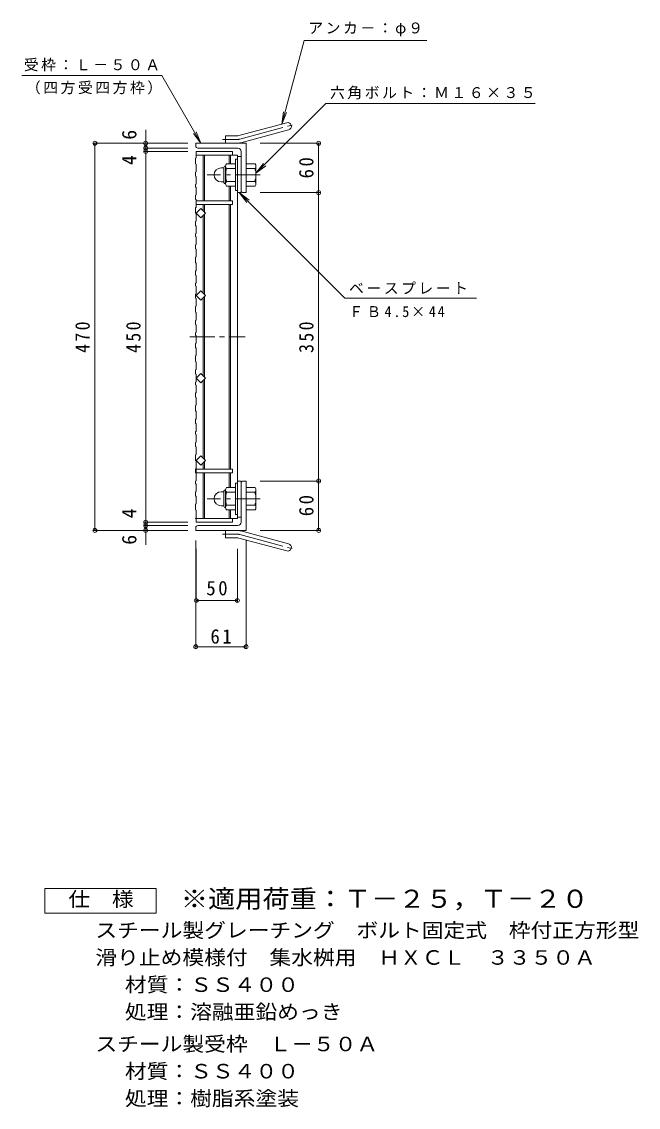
# Model space of a CAD drawing. Units: millimetres at full size, sheet at 1:6. Extents: x -850 to 1000, y -824 to 774.
# Drawn here: x 252 to 1000, y -641 to 676 of the extents above; entities that cross this region are included whole.
import ezdxf
from ezdxf.enums import TextEntityAlignment as Align

# ---------------------------------------------------------------- set-up
doc = ezdxf.new("R2010")
doc.units = ezdxf.units.MM
doc.header["$LTSCALE"] = 6
doc.header["$PDMODE"] = 32
doc.header["$PDSIZE"] = 4.8
doc.linetypes.add('CHAIN1', pattern=[8, 5, -1, 1, -1])
doc.linetypes.add('CHAIN2', pattern=[12, 9, -1, 1, -1])
for name, color, linetype, lineweight in [('E-1', 2, 'Continuous', 9), ('E-2', 3, 'Continuous', 9), ('E-4', 7, 'Continuous', 9), ('E-5', 7, 'Continuous', 9), ('F-5_F-5ﾚｲﾔ', 2, 'Continuous', 9)]:
    doc.layers.add(name, color=color, linetype=linetype, lineweight=lineweight)
doc.styles.add('ＭＳ ゴシック', font='')
doc.styles.get('ＭＳ ゴシック').set_extended_font_data('MS Gothic')

msp = doc.modelspace()

# ---------------------------------------------------------------- linework, layer by layer
at = {"layer": 'E-1'}
for p, q in [((515.272, 538.061), (573.463, 553.654)), ((517.602, 529.368), (575.793, 544.96)), ((524.128, 528.755), (463.128, 528.755)), ((463.128, 525.255), (463.128, 528.755)), ((499.128, 528.755), (499.128, 537.755)), ((512.943, 537.755), (499.128, 537.755)), ((524.128, 528.755), (524.128, 468.755)), ((514.128, 522.755), (465.628, 522.755)), ((518.128, 518.755), (518.128, 471.247)), ((499.128, 501.255), (499.328, 501.255)), ((499.328, 501.005), (499.328, 479.505)), ((511.328, 503.755), (500.366, 503.755)), ((511.328, 509.255), (511.328, 471.255)), ((513.628, 509.255), (511.328, 509.255)), ((524.128, 503.755), (535.089, 503.755)), ((536.328, 501.255), (536.128, 501.255)), ((536.128, 501.005), (536.128, 479.505)), ((493.818, 498.755), (497.328, 498.755)), ((497.328, 481.055), (497.328, 499.455)), ((511.328, 498.255), (500.366, 498.255)), ((524.128, 498.255), (535.09, 498.255)), ((493.828, 481.755), (497.328, 481.755)), ((499.128, 479.255), (499.328, 479.255)), ((511.328, 482.255), (500.366, 482.255)), ((511.328, 476.755), (500.366, 476.755)), ((524.128, 482.255), (535.09, 482.255)), ((524.128, 476.755), (535.089, 476.755)), ((536.328, 479.255), (536.128, 479.255)), ((513.628, 471.255), (511.328, 471.255)), ((520.628, 468.755), (524.128, 468.755)), ((520.628, 118.756), (524.128, 118.756)), ((524.128, 58.756), (524.128, 118.756)), ((493.828, 105.756), (497.328, 105.756)), ((497.328, 106.456), (497.328, 88.056)), ((499.128, 108.256), (499.328, 108.256)), ((499.328, 86.506), (499.328, 108.006)), ((511.328, 110.756), (500.366, 110.756)), ((511.328, 78.256), (511.328, 116.256)), ((513.628, 116.256), (511.328, 116.256)), ((518.128, 68.756), (518.128, 116.264)), ((524.128, 110.756), (535.089, 110.756)), ((536.328, 108.256), (536.128, 108.256)), ((536.128, 86.506), (536.128, 108.006)), ((511.328, 105.256), (500.366, 105.256)), ((524.128, 105.256), (535.09, 105.256)), ((493.818, 88.756), (497.328, 88.756)), ((499.128, 86.256), (499.328, 86.256)), ((511.328, 89.256), (500.366, 89.256)), ((511.328, 83.756), (500.366, 83.756)), ((524.128, 89.256), (535.09, 89.256)), ((524.128, 83.756), (535.089, 83.756)), ((536.328, 86.256), (536.128, 86.256)), ((513.628, 78.256), (511.328, 78.256)), ((463.128, 62.256), (463.128, 58.756)), ((524.128, 58.756), (463.128, 58.756)), ((514.128, 64.756), (465.628, 64.756)), ((499.128, 58.756), (499.128, 49.756)), ((517.602, 58.143), (575.793, 42.55)), ((512.943, 49.756), (499.128, 49.756)), ((515.272, 49.449), (573.463, 33.857))]:
    msp.add_line(p, q, dxfattribs=at)
at = {"layer": 'E-1', "linetype": 'CHAIN2'}
for p, q in [((516.437, 533.715), (581.604, 551.176)), ((512.943, 533.255), (495.323, 533.255)), ((512.943, 54.256), (495.323, 54.256)), ((516.437, 53.796), (581.604, 36.335))]:
    msp.add_line(p, q, dxfattribs=at)
at = {"layer": 'E-1', "linetype": 'CHAIN1'}
for p, q in [((541.245, 490.255), (477.026, 490.255)), ((541.245, 97.256), (477.026, 97.256))]:
    msp.add_line(p, q, dxfattribs=at)
at = {"layer": 'E-1'}
for centre, radius, start, end in [((574.628, 549.307), 4.5, 285.00014, 104.99991), ((512.943, 546.755), 9, 270, 285.00002), ((512.943, 546.755), 18, 270, 285), ((465.628, 525.255), 2.5, 180, 270), ((514.128, 518.755), 4, 0, 90), ((499.128, 499.455), 1.8, 90, 180), ((503.488, 501.005), 4.16, 138.61835, 221.37988), ((531.968, 501.005), 4.16, 318.62012, 41.38165), ((493.818, 490.265), 8.49, 90, 180), ((493.828, 490.255), 8.5, 180, 270), ((523.328, 490.255), 24, 160.52881, 199.47119), ((512.128, 490.255), 24, 340.52881, 19.47119), ((499.128, 481.055), 1.8, 180, 270), ((503.488, 479.505), 4.16, 138.62012, 221.38165), ((531.968, 479.505), 4.16, 318.61835, 41.37988), ((520.628, 471.255), 2.5, 180, 270), ((520.628, 116.256), 2.5, 90, 180), ((493.828, 97.256), 8.5, 90, 180), ((499.128, 106.456), 1.8, 90, 180), ((503.488, 108.006), 4.16, 138.61835, 221.37988), ((531.968, 108.006), 4.16, 318.62012, 41.38165), ((493.818, 97.246), 8.49, 180, 270), ((523.328, 97.256), 24, 160.52881, 199.47119), ((512.128, 97.256), 24, 340.52881, 19.47119), ((499.128, 88.056), 1.8, 180, 270), ((503.488, 86.506), 4.16, 138.62012, 221.38165), ((531.968, 86.506), 4.16, 318.61835, 41.37988), ((514.128, 68.756), 4, 270, 0), ((465.628, 62.256), 2.5, 90, 180), ((512.943, 40.756), 18, 75, 90), ((512.943, 40.756), 9, 74.99998, 90), ((574.628, 38.204), 4.5, 255.00009, 74.99986)]:
    msp.add_arc(centre, radius, start, end, dxfattribs=at)
at = {"layer": 'E-1', "linetype": 'CHAIN2'}
for centre, start, end in [((512.943, 546.755), 270, 284.99995), ((512.943, 40.756), 75.00005, 90)]:
    msp.add_arc(centre, 13.5, start, end, dxfattribs=at)
at = {"layer": 'E-2'}
for p, q in [((463.628, 511.021), (463.628, 518.755)), ((463.628, 514.255), (513.628, 514.255)), ((472.128, 514.255), (472.128, 458.755)), ((473.628, 514.255), (473.628, 458.755)), ((503.628, 514.255), (503.628, 503.755)), ((505.128, 514.255), (505.128, 503.755)), ((513.628, 514.255), (513.628, 73.255)), ((463.628, 511.021), (462.828, 510.503)), ((462.828, 503.787), (462.828, 510.503)), ((462.828, 503.787), (463.628, 503.27)), ((463.628, 503.27), (463.628, 494.145)), ((518.128, 512.756), (513.628, 512.756)), ((518.128, 468.756), (518.128, 512.756)), ((462.828, 493.628), (463.628, 494.145)), ((462.828, 488.787), (462.828, 493.628)), ((462.828, 488.787), (463.628, 488.27)), ((463.628, 488.27), (463.628, 479.145)), ((462.828, 478.628), (463.628, 479.145)), ((462.828, 478.628), (462.828, 475.663)), ((463.628, 475.145), (462.828, 475.663)), ((463.628, 475.145), (463.628, 466.021)), ((503.628, 476.755), (503.628, 458.755)), ((505.128, 476.755), (505.128, 458.755)), ((462.828, 465.503), (463.628, 466.021)), ((462.828, 465.503), (462.828, 460.663)), ((518.128, 468.756), (513.628, 468.756)), ((462.828, 460.663), (463.628, 460.145)), ((462.828, 450.503), (463.628, 451.021)), ((462.828, 450.503), (462.828, 443.787)), ((463.628, 460.145), (463.628, 451.021)), ((507.628, 458.755), (463.628, 458.755)), ((463.628, 454.255), (507.628, 454.255)), ((472.128, 454.255), (472.128, 446.568)), ((473.628, 454.255), (473.628, 445.068)), ((503.628, 454.255), (503.628, 133.255)), ((505.128, 454.255), (505.128, 133.255)), ((507.628, 458.755), (507.628, 454.255)), ((463.628, 443.27), (462.828, 443.787)), ((469.285, 438.098), (463.628, 443.755)), ((463.628, 443.27), (463.628, 434.145)), ((474.942, 443.755), (469.285, 438.098)), ((472.128, 440.941), (472.128, 346.568)), ((473.628, 442.441), (473.628, 345.068)), ((462.828, 433.628), (463.628, 434.145)), ((462.828, 428.787), (462.828, 433.628)), ((462.828, 428.787), (463.628, 428.27)), ((463.628, 428.27), (463.628, 419.145)), ((462.828, 418.628), (463.628, 419.145)), ((462.828, 418.628), (462.828, 415.663)), ((463.628, 415.145), (462.828, 415.663)), ((463.628, 415.145), (463.628, 406.021)), ((462.828, 405.503), (463.628, 406.021)), ((462.828, 405.503), (462.828, 400.663)), ((462.828, 400.663), (463.628, 400.145)), ((463.628, 400.145), (463.628, 391.021)), ((462.828, 390.503), (463.628, 391.021)), ((462.828, 390.503), (462.828, 383.787)), ((463.628, 383.27), (462.828, 383.787)), ((463.628, 383.27), (463.628, 374.145)), ((462.828, 373.628), (463.628, 374.145)), ((462.828, 368.787), (462.828, 373.628)), ((462.828, 368.787), (463.628, 368.27)), ((462.828, 358.628), (463.628, 359.145)), ((462.828, 358.628), (462.828, 355.663)), ((463.628, 368.27), (463.628, 359.145)), ((463.628, 355.145), (462.828, 355.663)), ((462.828, 345.503), (463.628, 346.021)), ((462.828, 345.503), (462.828, 340.663)), ((463.628, 355.145), (463.628, 346.021)), ((469.285, 338.098), (463.628, 343.755)), ((474.942, 343.755), (469.285, 338.098)), ((462.828, 340.663), (463.628, 340.145)), ((462.828, 330.503), (463.628, 331.021)), ((462.828, 330.503), (462.828, 323.787)), ((463.628, 340.145), (463.628, 331.021)), ((472.128, 340.941), (472.128, 293.755)), ((473.628, 342.441), (473.628, 293.755)), ((463.628, 323.27), (462.828, 323.787)), ((463.628, 323.27), (463.628, 314.145)), ((462.828, 313.628), (463.628, 314.145)), ((462.828, 308.787), (462.828, 313.628)), ((462.828, 308.787), (463.628, 308.27)), ((463.628, 308.27), (463.628, 299.145)), ((462.828, 298.628), (463.628, 299.145)), ((462.828, 298.628), (462.828, 295.663)), ((463.628, 295.145), (462.828, 295.663)), ((463.628, 295.145), (463.628, 286.021)), ((472.128, 246.57), (472.128, 293.755)), ((473.628, 245.07), (473.628, 293.755)), ((462.828, 285.503), (463.628, 286.021)), ((462.828, 285.503), (462.828, 280.663)), ((462.828, 280.663), (463.628, 280.145)), ((463.628, 280.145), (463.628, 271.021)), ((462.828, 270.503), (463.628, 271.021)), ((462.828, 270.503), (462.828, 263.787)), ((463.628, 263.27), (462.828, 263.787)), ((462.828, 253.628), (463.628, 254.145)), ((462.828, 248.787), (462.828, 253.628)), ((463.628, 263.27), (463.628, 254.145)), ((462.828, 248.787), (463.628, 248.27)), ((462.828, 238.628), (463.628, 239.145)), ((462.828, 238.628), (462.828, 235.663)), ((469.285, 249.413), (463.628, 243.756)), ((463.628, 248.27), (463.628, 239.145)), ((474.942, 243.756), (469.285, 249.413)), ((472.128, 146.57), (472.128, 240.942)), ((473.628, 145.07), (473.628, 242.442)), ((463.628, 235.145), (462.828, 235.663)), ((462.828, 225.503), (463.628, 226.021)), ((462.828, 225.503), (462.828, 220.663)), ((463.628, 235.145), (463.628, 226.021)), ((462.828, 220.663), (463.628, 220.145)), ((462.828, 210.503), (463.628, 211.021)), ((463.628, 220.145), (463.628, 211.021)), ((462.828, 210.503), (462.828, 203.787)), ((463.628, 203.27), (462.828, 203.787)), ((463.628, 203.27), (463.628, 194.145)), ((462.828, 193.628), (463.628, 194.145)), ((462.828, 188.787), (462.828, 193.628)), ((462.828, 188.787), (463.628, 188.27)), ((463.628, 188.27), (463.628, 179.145)), ((462.828, 178.628), (463.628, 179.145)), ((462.828, 178.628), (462.828, 175.663)), ((463.628, 175.145), (462.828, 175.663)), ((463.628, 175.145), (463.628, 166.021)), ((462.828, 165.503), (463.628, 166.021)), ((462.828, 165.503), (462.828, 160.663)), ((462.828, 160.663), (463.628, 160.145)), ((463.628, 160.145), (463.628, 151.021)), ((462.828, 150.503), (463.628, 151.021)), ((462.828, 150.503), (462.828, 143.787)), ((469.285, 149.413), (463.628, 143.756)), ((474.942, 143.756), (469.285, 149.413)), ((463.628, 143.27), (462.828, 143.787)), ((462.828, 133.628), (463.628, 134.145)), ((462.828, 128.787), (462.828, 133.628)), ((463.628, 143.27), (463.628, 134.145)), ((463.628, 133.255), (507.628, 133.255)), ((463.628, 133.255), (463.628, 128.755)), ((472.128, 133.256), (472.128, 140.942)), ((473.628, 133.256), (473.628, 142.442)), ((462.828, 128.787), (463.628, 128.27)), ((462.828, 118.628), (463.628, 119.145)), ((462.828, 118.628), (462.828, 115.663)), ((463.628, 128.27), (463.628, 119.145)), ((472.128, 73.256), (472.128, 128.756)), ((473.628, 73.256), (473.628, 128.756)), ((503.628, 110.756), (503.628, 128.756)), ((505.128, 110.756), (505.128, 128.756)), ((518.128, 118.755), (513.628, 118.755)), ((518.128, 118.755), (518.128, 74.754)), ((463.628, 115.145), (462.828, 115.663)), ((462.828, 105.503), (463.628, 106.021)), ((462.828, 105.503), (462.828, 100.663)), ((463.628, 115.145), (463.628, 106.021)), ((462.828, 100.663), (463.628, 100.145)), ((463.628, 100.145), (463.628, 91.021)), ((462.828, 90.503), (463.628, 91.021)), ((462.828, 90.503), (462.828, 83.787)), ((463.628, 83.27), (462.828, 83.787)), ((463.628, 83.27), (463.628, 74.145)), ((503.628, 73.256), (503.628, 83.756)), ((505.128, 73.256), (505.128, 83.756)), ((462.828, 73.628), (463.628, 74.145)), ((462.828, 73.255), (462.828, 73.628)), ((462.828, 73.255), (513.628, 73.255)), ((463.628, 68.755), (463.628, 73.255)), ((507.628, 68.755), (463.628, 68.755)), ((507.628, 68.755), (507.628, 73.256)), ((518.128, 74.754), (513.628, 74.754))]:
    msp.add_line(p, q, dxfattribs=at)
at = {"layer": 'E-2', "linetype": 'CHAIN1'}
msp.add_line((456.022, 293.755), (523.131, 293.755), dxfattribs=at)
at = {"layer": 'E-2'}
for points in [[(463.628, 518.755), (507.628, 518.755), (507.628, 514.255)], [(463.628, 443.755), (469.285, 449.412), (474.942, 443.755)], [(463.628, 343.755), (469.285, 349.412), (474.942, 343.755)], [(463.628, 243.756), (469.285, 238.099), (474.942, 243.756)], [(463.628, 143.756), (469.285, 138.099), (474.942, 143.756)], [(463.628, 128.755), (507.628, 128.755), (507.628, 133.255)]]:
    msp.add_lwpolyline(points, dxfattribs=at)
at = {"layer": 'E-4'}
for p, q in [((402.321, 528.755), (402.321, 545.009)), ((338.842, 528.755), (453.628, 528.755)), ((340.642, 58.756), (340.642, 528.755)), ((402.321, 522.755), (402.321, 528.755)), ((613.966, 528.755), (541.128, 528.755)), ((612.166, 468.755), (612.166, 528.755)), ((400.521, 522.755), (453.628, 522.755)), ((400.521, 518.755), (453.628, 518.755)), ((402.321, 518.755), (402.321, 522.755)), ((402.321, 68.755), (402.321, 518.755)), ((613.966, 468.755), (541.128, 468.755)), ((612.166, 118.756), (612.166, 468.755)), ((613.966, 118.756), (541.128, 118.756)), ((612.166, 58.756), (612.166, 118.756)), ((400.521, 68.755), (453.628, 68.755)), ((402.321, 64.756), (402.321, 68.755)), ((338.842, 58.756), (453.628, 58.756)), ((400.521, 64.756), (453.628, 64.756)), ((402.321, 58.756), (402.321, 64.756)), ((402.321, 58.756), (402.321, 41.445)), ((613.966, 58.756), (541.128, 58.756)), ((463.128, -84.252), (463.128, 46.756)), ((524.128, -84.252), (524.128, 46.756)), ((463.628, -28.046), (463.628, 36.53)), ((513.628, -28.046), (513.628, 36.53)), ((463.628, -26.246), (513.628, -26.246)), ((463.128, -82.452), (524.128, -82.452))]:
    msp.add_line(p, q, dxfattribs=at)
for p in [(340.642, 528.755), (402.321, 528.755), (612.166, 528.755), (402.321, 522.755), (402.321, 518.755), (612.166, 468.755), (612.166, 118.756), (402.321, 68.755), (402.321, 64.756), (340.642, 58.756), (402.321, 58.756), (612.166, 58.756), (463.628, -26.246), (513.628, -26.246), (463.128, -82.452), (524.128, -82.452)]:
    msp.add_point(p, dxfattribs=at)
at = {"layer": 'E-5'}
for p, q in [((567.499, 552.055), (594.667, 653.448)), ((743.667, 653.448), (594.667, 653.448)), ((251.833, 610.939), (421.833, 610.939)), ((469.283, 528.755), (421.833, 610.939)), ((567.499, 552.055), (569.457, 566.927)), ((567.499, 552.055), (573.239, 565.914)), ((469.283, 528.755), (460.151, 540.655)), ((469.283, 528.755), (463.542, 542.613)), ((536.128, 492.255), (545.259, 504.155)), ((536.128, 492.255), (548.028, 501.386)), ((515.878, 468.756), (644.075, 340.559)), ((515.878, 468.756), (525.009, 456.856)), ((515.878, 468.756), (527.778, 459.625)), ((644.075, 340.559), (803.575, 340.559))]:
    msp.add_line(p, q, dxfattribs=at)
msp.add_lwpolyline([(536.128, 492.255), (620.919, 577.046), (874.919, 577.046)], dxfattribs=at)
at = {"layer": 'F-5_F-5ﾚｲﾔ'}
msp.add_lwpolyline([(279.965, -405.83), (279.965, -375.83), (414.964, -375.83), (414.964, -405.83)], close=True, dxfattribs=at)

# ---------------------------------------------------------------- texts
at = {"layer": 'E-4', "color": 2, "style": 'ＭＳ ゴシック'}
for s, p in [('6', (396.321, 533.009)), ('4', (396.321, 502.218)), ('4', (396.321, 73.492)), ('6', (396.321, 41.445))]:
    msp.add_text(s, height=17.6, rotation=90, dxfattribs=at).set_placement(p, align=Align.BOTTOM_LEFT)
at = {"layer": 'E-4', "color": 2, "char_height": 17.6, "attachment_point": 7, "rotation": 90, "style": 'ＭＳ ゴシック'}
for s, insert in [('\\T1.27;\\W0.95;60', (606.166, 486.005)), ('\\T1.27;\\W0.9;470', (334.642, 274.255)), ('\\T1.27;\\W0.9;450', (396.321, 274.255)), ('\\T1.27;\\W0.9;350', (606.166, 274.255)), ('\\T1.27;\\W0.95;60', (606.166, 76.006))]:
    msp.add_mtext(s, dxfattribs=dict(at, insert=insert))
at = {"layer": 'E-4', "color": 2, "char_height": 17.6, "attachment_point": 7, "style": 'ＭＳ ゴシック'}
for s, insert in [('\\T1.27;\\W0.95;50', (475.878, -20.246)), ('\\T1.27;\\W0.95;61', (480.878, -78.852))]:
    msp.add_mtext(s, dxfattribs=dict(at, insert=insert))
at = {"layer": 'E-5', "char_height": 13.2, "attachment_point": 7, "style": 'ＭＳ ゴシック'}
for s, insert in [('\\T1.17;アンカ－：φ９', (599.667, 658.448)), ('\\T1.17;受枠：Ｌ－５０Ａ', (254.333, 615.939)), ('\\T1.17;（四方受四方枠）', (256.833, 587.939)), ('\\T1.17;六角ボルト：Ｍ１６×３５', (625.919, 582.046)), ('\\T1.17;ベースプレート', (649.075, 345.559)), ('\\T1.26;\\W0.95;ＦＢ4.5×44', (649.075, 317.559))]:
    msp.add_mtext(s, dxfattribs=dict(at, insert=insert))
at = {"layer": 'F-5_F-5ﾚｲﾔ', "style": 'ＭＳ ゴシック', "width": 1.1}
for s, p in [('仕\u3000様', (308.465, -402.83)), ('スチール製グレーチング\u3000ボルト固定式\u3000枠付正方形型', (341.218, -440.582)), ('滑り止め模様付\u3000集水桝用\u3000ＨＸＣＬ\u3000３３５０Ａ', (341.218, -473.582)), ('材質：ＳＳ４００', (377.046, -506.582)), ('処理：溶融亜鉛めっき', (377.046, -539.582)), ('スチール製受枠\u3000Ｌ－５０Ａ', (341.218, -578.582)), ('材質：ＳＳ４００', (377.046, -611.582)), ('処理：樹脂系塗装', (377.046, -644.582))]:
    msp.add_text(s, height=17.6, dxfattribs=at).set_placement(p, align=Align.BOTTOM_LEFT)
at = {"layer": 'F-5_F-5ﾚｲﾔ', "color": 3, "style": 'ＭＳ ゴシック', "width": 1.1}
msp.add_text('※適用荷重：Ｔ－２５，Ｔ－２０', height=21.99, dxfattribs=at).set_placement((444.964, -405.83), align=Align.BOTTOM_LEFT)

doc.saveas('drawing.dxf')
